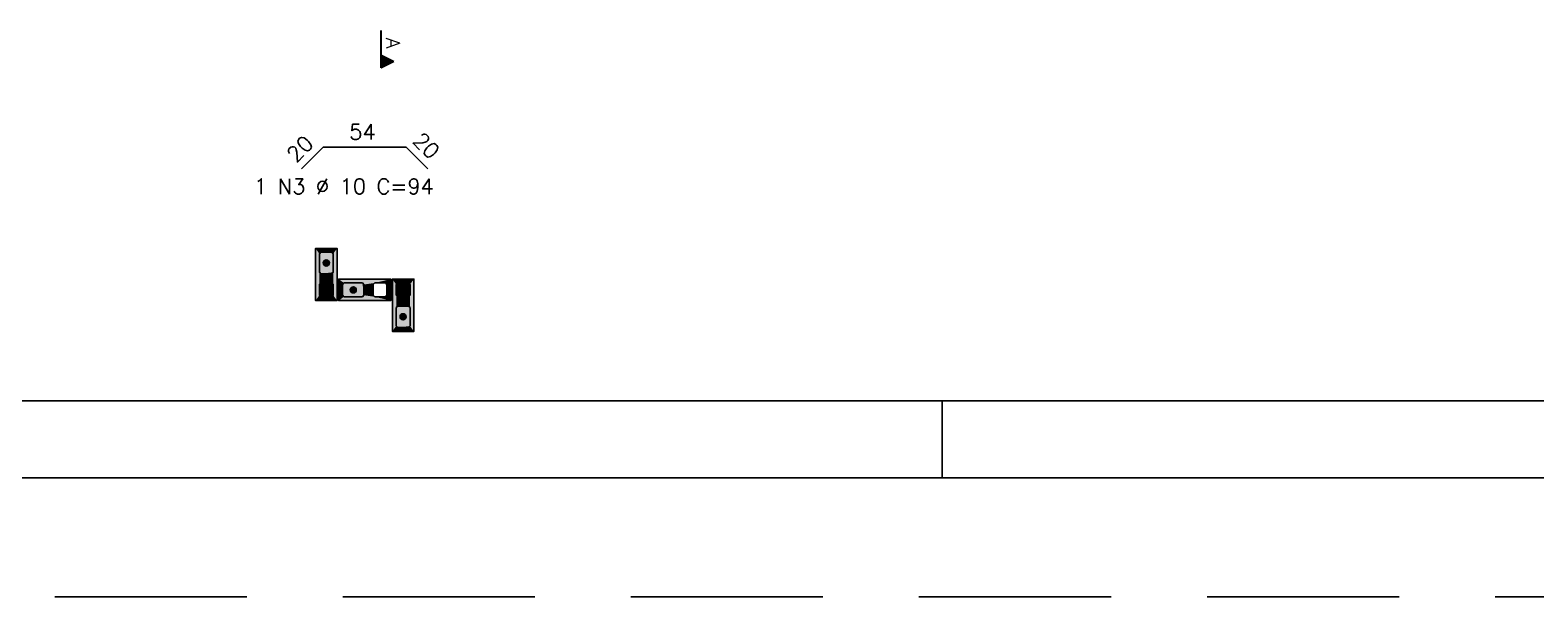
# Model space of a CAD drawing. Extents: x -1.9 to 86, y -1.6 to 60.9.
# Drawn here: x 35.23 to 54.83, y -1.55 to 5.83 of the extents above; entities that cross this region are included whole.
import ezdxf

# ---------------------------------------------------------------- set-up
doc = ezdxf.new("R2010")
doc.units = 0
doc.header["$MEASUREMENT"] = 0
doc.linetypes.add('HIDDEN', pattern=[0.375, 0.25, -0.125])
doc.layers.get('0').update_dxf_attribs({"linetype": 'CONTINUOUS'})
doc.layers.get('Defpoints').update_dxf_attribs({"linetype": 'CONTINUOUS'})
for name, color, linetype in [('ARQ_FOLHA', 7, 'CONTINUOUS'), ('PENA_01', 1, 'CONTINUOUS'), ('PENA_02', 2, 'CONTINUOUS'), ('PENA_03', 3, 'CONTINUOUS'), ('PENA_05', 5, 'CONTINUOUS'), ('PENA_11', 252, 'CONTINUOUS'), ('PENA_21', 100, 'CONTINUOUS')]:
    doc.layers.add(name, color=color, linetype=linetype)
doc.styles.get("Standard").update_dxf_attribs({"font": 'ROMANS.SHX'})

# ---------------------------------------------------------------- blocks, each defined once
blk = doc.blocks.new('FOLHA A1 - 841 X 594')
at = {"layer": 'ARQ_FOLHA', "color": 1}
blk.add_line((-370, 10), (-370, 0), dxfattribs=at)
for points in [[(-841, 0), (0, 0), (0, 594), (-841, 594)], [(-816, 10), (-10, 10), (-10, 584), (-816, 584)]]:
    blk.add_lwpolyline(points, close=True, dxfattribs=at)
at = {"layer": 'Defpoints', "color": 8, "linetype": 'HIDDEN', "ltscale": 100}
blk.add_lwpolyline([(-860.5, 609.5), (-860.5, -15.5), (19.5, -15.5), (19.5, 609.5)], close=True, dxfattribs=at)
blk = doc.blocks.new('*U24')
blk.add_blockref('FOLHA A1 - 841 X 594', (0, 0))

msp = doc.modelspace()

# ---------------------------------------------------------------- linework, layer by layer
at = {"layer": 'PENA_01', "linetype": 'Continuous'}
for points in [[(39.173868, 2.675192), (39.173868, 2.915192), (39.153868, 2.935192), (39.013868, 2.935192), (38.993868, 2.915192), (38.993868, 2.675192), (39.013868, 2.655192), (39.153868, 2.655192), (39.173868, 2.675192)], [(39.173868, 2.375192), (39.173868, 2.515192), (39.153868, 2.535192), (39.013868, 2.535192), (38.993868, 2.515192), (38.993868, 2.375192), (39.013868, 2.355192), (39.153868, 2.355192), (39.173868, 2.375192)], [(39.553868, 2.535192), (39.313868, 2.535192), (39.293868, 2.515192), (39.293868, 2.375192), (39.313868, 2.355192), (39.553868, 2.355192), (39.573868, 2.375192), (39.573868, 2.515192), (39.553868, 2.535192)], [(39.853868, 2.535192), (39.713868, 2.535192), (39.693868, 2.515192), (39.693868, 2.375192), (39.713868, 2.355192), (39.853868, 2.355192), (39.873868, 2.375192), (39.873868, 2.515192), (39.853868, 2.535192)], [(40.173868, 2.515192), (40.173868, 2.375192), (40.153868, 2.355192), (40.013868, 2.355192), (39.993868, 2.375192), (39.993868, 2.515192), (40.013868, 2.535192), (40.153868, 2.535192), (40.173868, 2.515192)], [(40.173868, 2.215192), (40.173868, 1.975192), (40.153868, 1.955192), (40.013868, 1.955192), (39.993868, 1.975192), (39.993868, 2.215192), (40.013868, 2.235192), (40.153868, 2.235192), (40.173868, 2.215192)]]:
    msp.add_lwpolyline(points, dxfattribs=at)
at = {"layer": 'PENA_02', "linetype": 'Continuous'}
for points in [[(39.223868, 2.305192), (39.223868, 2.985192), (38.943868, 2.985192), (38.943868, 2.305192), (39.223868, 2.305192)], [(39.923868, 2.585192), (39.243868, 2.585192), (39.243868, 2.305192), (39.923868, 2.305192), (39.923868, 2.585192)], [(40.223868, 2.585192), (40.223868, 1.905192), (39.943868, 1.905192), (39.943868, 2.585192), (40.223868, 2.585192)]]:
    msp.add_lwpolyline(points, dxfattribs=at)
at = {"layer": 'PENA_03', "linetype": 'Continuous'}
for p, q in [((39.795773, 5.821481), (39.795773, 5.335099)), ((39.796469, 5.500684), (39.796469, 5.821481)), ((39.961706, 5.418065), (39.796468, 5.500684)), ((39.796469, 5.336227), (39.796469, 5.499904)), ((39.960145, 5.418065), (39.796469, 5.499904)), ((39.808537, 5.341481), (39.808537, 5.49465)), ((39.795773, 5.335099), (39.961706, 5.418065)), ((39.796468, 5.336227), (39.960145, 5.418065)), ((39.821301, 5.347863), (39.821301, 5.488268)), ((39.834065, 5.354245), (39.834065, 5.481886)), ((39.846829, 5.360627), (39.846829, 5.475504)), ((39.859593, 5.367009), (39.859593, 5.469122)), ((39.872357, 5.373391), (39.872357, 5.46274)), ((39.885121, 5.379773), (39.885121, 5.456358)), ((39.897885, 5.386155), (39.897885, 5.449976)), ((39.910649, 5.392537), (39.910649, 5.443594)), ((39.923413, 5.398919), (39.923413, 5.437212)), ((39.936178, 5.405301), (39.936178, 5.43083)), ((39.948942, 5.411683), (39.948942, 5.424447))]:
    msp.add_line(p, q, dxfattribs=at)
for points in [[(39.013868, 2.655192), (38.993868, 2.675192), (38.993868, 2.915192), (39.013868, 2.935192), (39.153868, 2.935192), (39.173868, 2.915192), (39.173868, 2.675192), (39.153868, 2.655192), (39.013868, 2.655192)], [(39.173868, 2.375192), (39.153868, 2.355192), (39.013868, 2.355192), (38.993868, 2.375192), (38.993868, 2.515192), (39.013868, 2.535192), (39.153868, 2.535192), (39.173868, 2.515192), (39.173868, 2.375192)], [(39.573868, 2.375192), (39.553868, 2.355192), (39.313868, 2.355192), (39.293868, 2.375192), (39.293868, 2.515192), (39.313868, 2.535192), (39.553868, 2.535192), (39.573868, 2.515192), (39.573868, 2.375192)], [(40.173868, 2.375192), (40.153868, 2.355192), (40.013868, 2.355192), (39.993868, 2.375192), (39.993868, 2.515192), (40.013868, 2.535192), (40.153868, 2.535192), (40.173868, 2.515192), (40.173868, 2.375192)], [(40.013868, 1.955192), (39.993868, 1.975192), (39.993868, 2.215192), (40.013868, 2.235192), (40.153868, 2.235192), (40.173868, 2.215192), (40.173868, 1.975192), (40.153868, 1.955192), (40.013868, 1.955192)]]:
    msp.add_lwpolyline(points, dxfattribs=at)
for centre in [(39.083868, 2.795192), (39.083868, 2.445192), (39.433868, 2.445192), (40.083868, 2.445192), (40.083868, 2.095192)]:
    msp.add_circle(centre, 0.04, dxfattribs=at)
for points in [[(39.123868, 2.795192), (39.063868, 2.829833), (39.04628, 2.808873)], [(39.123868, 2.795192), (39.04628, 2.808873), (39.04628, 2.781512)], [(39.123868, 2.795192), (39.04628, 2.781512), (39.063868, 2.760551)], [(39.123868, 2.795192), (39.090814, 2.834585), (39.063868, 2.829833)], [(39.123868, 2.795192), (39.063868, 2.760551), (39.090814, 2.7558)], [(39.123868, 2.795192), (39.11451, 2.820904), (39.090814, 2.834585)], [(39.123868, 2.795192), (39.090814, 2.7558), (39.11451, 2.769481)], [(39.123868, 2.795192), (39.11451, 2.769481), (39.123868, 2.795192)], [(39.123868, 2.445192), (39.063868, 2.479833), (39.04628, 2.458873)], [(39.123868, 2.445192), (39.04628, 2.458873), (39.04628, 2.431512)], [(39.123868, 2.445192), (39.04628, 2.431512), (39.063868, 2.410551)], [(39.123868, 2.445192), (39.090814, 2.484585), (39.063868, 2.479833)], [(39.123868, 2.445192), (39.063868, 2.410551), (39.090814, 2.4058)], [(39.123868, 2.445192), (39.11451, 2.470904), (39.090814, 2.484585)], [(39.123868, 2.445192), (39.090814, 2.4058), (39.11451, 2.419481)], [(39.123868, 2.445192), (39.11451, 2.419481), (39.123868, 2.445192)], [(39.473868, 2.445192), (39.413868, 2.479833), (39.39628, 2.458873)], [(39.473868, 2.445192), (39.39628, 2.458873), (39.39628, 2.431512)], [(39.473868, 2.445192), (39.39628, 2.431512), (39.413868, 2.410551)], [(39.473868, 2.445192), (39.440814, 2.484585), (39.413868, 2.479833)], [(39.473868, 2.445192), (39.413868, 2.410551), (39.440814, 2.4058)], [(39.473868, 2.445192), (39.46451, 2.470904), (39.440814, 2.484585)], [(39.473868, 2.445192), (39.440814, 2.4058), (39.46451, 2.419481)], [(39.473868, 2.445192), (39.46451, 2.419481), (39.473868, 2.445192)], [(40.123868, 2.445192), (40.063868, 2.479833), (40.04628, 2.458873)], [(40.123868, 2.445192), (40.04628, 2.458873), (40.04628, 2.431512)], [(40.123868, 2.445192), (40.04628, 2.431512), (40.063868, 2.410551)], [(40.123868, 2.445192), (40.090814, 2.484585), (40.063868, 2.479833)], [(40.123868, 2.445192), (40.063868, 2.410551), (40.090814, 2.4058)], [(40.123868, 2.445192), (40.11451, 2.470904), (40.090814, 2.484585)], [(40.123868, 2.445192), (40.090814, 2.4058), (40.11451, 2.419481)], [(40.123868, 2.445192), (40.11451, 2.419481), (40.123868, 2.445192)], [(40.123868, 2.095192), (40.063868, 2.129833), (40.04628, 2.108873)], [(40.123868, 2.095192), (40.04628, 2.108873), (40.04628, 2.081512)], [(40.123868, 2.095192), (40.04628, 2.081512), (40.063868, 2.060551)], [(40.123868, 2.095192), (40.090814, 2.134585), (40.063868, 2.129833)], [(40.123868, 2.095192), (40.063868, 2.060551), (40.090814, 2.0558)], [(40.123868, 2.095192), (40.11451, 2.120904), (40.090814, 2.134585)], [(40.123868, 2.095192), (40.090814, 2.0558), (40.11451, 2.069481)], [(40.123868, 2.095192), (40.11451, 2.069481), (40.123868, 2.095192)]]:
    msp.add_solid(points, dxfattribs=at)
at = {"layer": 'PENA_05', "linetype": 'Continuous'}
for p, q in [((39.043868, 4.302051), (38.761025, 4.019208)), ((40.123868, 4.302051), (39.043868, 4.302051)), ((40.40671, 4.019208), (40.123868, 4.302051))]:
    msp.add_line(p, q, dxfattribs=at)
at = {"layer": 'PENA_11', "linetype": 'Continuous'}
for points in [[(39.013868, 2.655192), (38.993868, 2.915192), (39.013868, 2.935192)], [(39.013868, 2.655192), (38.993868, 2.675192), (38.993868, 2.915192)], [(39.013868, 2.655192), (39.013868, 2.935192), (39.153868, 2.935192)], [(39.013868, 2.655192), (39.153868, 2.935192), (39.173868, 2.915192)], [(39.013868, 2.655192), (39.173868, 2.915192), (39.173868, 2.675192)], [(39.013868, 2.655192), (39.173868, 2.675192), (39.153868, 2.655192)], [(39.013868, 2.655192), (39.153868, 2.655192), (39.013868, 2.655192)], [(39.173868, 2.375192), (38.993868, 2.515192), (39.013868, 2.535192)], [(39.173868, 2.375192), (38.993868, 2.375192), (38.993868, 2.515192)], [(39.173868, 2.375192), (39.013868, 2.355192), (38.993868, 2.375192)], [(39.173868, 2.375192), (39.013868, 2.535192), (39.153868, 2.535192)], [(39.173868, 2.375192), (39.153868, 2.355192), (39.013868, 2.355192)], [(39.173868, 2.375192), (39.153868, 2.535192), (39.173868, 2.515192)], [(39.173868, 2.375192), (39.173868, 2.515192), (39.173868, 2.375192)], [(39.573868, 2.375192), (39.293868, 2.515192), (39.313868, 2.535192)], [(39.573868, 2.375192), (39.293868, 2.375192), (39.293868, 2.515192)], [(39.573868, 2.375192), (39.313868, 2.355192), (39.293868, 2.375192)], [(39.573868, 2.375192), (39.313868, 2.535192), (39.553868, 2.535192)], [(39.573868, 2.375192), (39.553868, 2.355192), (39.313868, 2.355192)], [(39.573868, 2.375192), (39.553868, 2.535192), (39.573868, 2.515192)], [(39.573868, 2.375192), (39.573868, 2.515192), (39.573868, 2.375192)], [(40.173868, 2.375192), (39.993868, 2.515192), (40.013868, 2.535192)], [(40.173868, 2.375192), (39.993868, 2.375192), (39.993868, 2.515192)], [(40.173868, 2.375192), (40.013868, 2.355192), (39.993868, 2.375192)], [(40.173868, 2.375192), (40.013868, 2.535192), (40.153868, 2.535192)], [(40.173868, 2.375192), (40.153868, 2.355192), (40.013868, 2.355192)], [(40.173868, 2.375192), (40.153868, 2.535192), (40.173868, 2.515192)], [(40.173868, 2.375192), (40.173868, 2.515192), (40.173868, 2.375192)], [(40.013868, 1.955192), (39.993868, 2.215192), (40.013868, 2.235192)], [(40.013868, 1.955192), (39.993868, 1.975192), (39.993868, 2.215192)], [(40.013868, 1.955192), (40.013868, 2.235192), (40.153868, 2.235192)], [(40.013868, 1.955192), (40.153868, 2.235192), (40.173868, 2.215192)], [(40.013868, 1.955192), (40.173868, 2.215192), (40.173868, 1.975192)], [(40.013868, 1.955192), (40.173868, 1.975192), (40.153868, 1.955192)], [(40.013868, 1.955192), (40.153868, 1.955192), (40.013868, 1.955192)]]:
    msp.add_solid(points, dxfattribs=at)
at = {"layer": 'PENA_21', "linetype": 'Continuous'}
for points in [[(39.083868, 2.305192), (39.083868, 2.355192), (39.013868, 2.355192), (38.993868, 2.375192), (38.993868, 2.515192), (39.013868, 2.535192), (39.083868, 2.535192), (39.083868, 2.655192), (39.013868, 2.655192), (38.993868, 2.675192), (38.993868, 2.915192), (39.013868, 2.935192), (39.083868, 2.935192), (39.083868, 2.985192), (38.943868, 2.985192), (38.943868, 2.305192), (39.083868, 2.305192)], [(39.083868, 2.305192), (39.083868, 2.355192), (39.153868, 2.355192), (39.173868, 2.375192), (39.173868, 2.515192), (39.153868, 2.535192), (39.083868, 2.535192), (39.083868, 2.655192), (39.153868, 2.655192), (39.173868, 2.675192), (39.173868, 2.915192), (39.153868, 2.935192), (39.083868, 2.935192), (39.083868, 2.985192), (39.223868, 2.985192), (39.223868, 2.305192), (39.083868, 2.305192)], [(39.923868, 2.445192), (39.873868, 2.445192), (39.873868, 2.515192), (39.853868, 2.535192), (39.713868, 2.535192), (39.693868, 2.515192), (39.693868, 2.445192), (39.573868, 2.445192), (39.573868, 2.515192), (39.553868, 2.535192), (39.313868, 2.535192), (39.293868, 2.515192), (39.293868, 2.445192), (39.243868, 2.445192), (39.243868, 2.585192), (39.923868, 2.585192), (39.923868, 2.445192)], [(40.083868, 2.585192), (40.083868, 2.535192), (40.013868, 2.535192), (39.993868, 2.515192), (39.993868, 2.375192), (40.013868, 2.355192), (40.083868, 2.355192), (40.083868, 2.235192), (40.013868, 2.235192), (39.993868, 2.215192), (39.993868, 1.975192), (40.013868, 1.955192), (40.083868, 1.955192), (40.083868, 1.905192), (39.943868, 1.905192), (39.943868, 2.585192), (40.083868, 2.585192)], [(40.083868, 2.585192), (40.083868, 2.535192), (40.153868, 2.535192), (40.173868, 2.515192), (40.173868, 2.375192), (40.153868, 2.355192), (40.083868, 2.355192), (40.083868, 2.235192), (40.153868, 2.235192), (40.173868, 2.215192), (40.173868, 1.975192), (40.153868, 1.955192), (40.083868, 1.955192), (40.083868, 1.905192), (40.223868, 1.905192), (40.223868, 2.585192), (40.083868, 2.585192)], [(39.923868, 2.445192), (39.873868, 2.445192), (39.873868, 2.375192), (39.853868, 2.355192), (39.713868, 2.355192), (39.693868, 2.375192), (39.693868, 2.445192), (39.573868, 2.445192), (39.573868, 2.375192), (39.553868, 2.355192), (39.313868, 2.355192), (39.293868, 2.375192), (39.293868, 2.445192), (39.243868, 2.445192), (39.243868, 2.305192), (39.923868, 2.305192), (39.923868, 2.445192)]]:
    msp.add_lwpolyline(points, dxfattribs=at)
for points in [[(39.083868, 2.985192), (38.943868, 2.985192), (39.013868, 2.935192)], [(39.013868, 2.935192), (38.943868, 2.985192), (38.993868, 2.915192)], [(38.943868, 2.985192), (38.993868, 2.375192), (38.993868, 2.915192)], [(38.943868, 2.305192), (38.993868, 2.375192), (38.943868, 2.985192)], [(39.083868, 2.935192), (39.083868, 2.985192), (39.013868, 2.935192)], [(39.153868, 2.935192), (39.083868, 2.935192), (39.223868, 2.985192)], [(39.083868, 2.935192), (39.083868, 2.985192), (39.223868, 2.985192)], [(39.173868, 2.915192), (39.153868, 2.935192), (39.223868, 2.985192)], [(39.173868, 2.675192), (39.223868, 2.985192), (39.173868, 2.515192)], [(39.173868, 2.515192), (39.223868, 2.985192), (39.173868, 2.375192)], [(39.223868, 2.985192), (39.223868, 2.305192), (39.173868, 2.375192)], [(39.173868, 2.675192), (39.173868, 2.915192), (39.223868, 2.985192)], [(38.993868, 2.915192), (38.993868, 2.375192), (38.993868, 2.515192)], [(38.993868, 2.915192), (38.993868, 2.675192), (38.993868, 2.515192)], [(39.013868, 2.535192), (38.993868, 2.675192), (38.993868, 2.515192)], [(39.013868, 2.535192), (39.013868, 2.655192), (38.993868, 2.675192)], [(39.083868, 2.535192), (39.013868, 2.655192), (39.013868, 2.535192)], [(39.083868, 2.535192), (39.083868, 2.655192), (39.013868, 2.655192)], [(39.083868, 2.535192), (39.153868, 2.655192), (39.153868, 2.535192)], [(39.083868, 2.535192), (39.083868, 2.655192), (39.153868, 2.655192)], [(39.153868, 2.655192), (39.173868, 2.675192), (39.153868, 2.535192)], [(39.153868, 2.535192), (39.173868, 2.675192), (39.173868, 2.515192)], [(39.923868, 2.585192), (39.313868, 2.535192), (39.243868, 2.585192)], [(39.313868, 2.535192), (39.293868, 2.515192), (39.243868, 2.585192)], [(39.243868, 2.585192), (39.293868, 2.515192), (39.243868, 2.445192)], [(39.553868, 2.535192), (39.313868, 2.535192), (39.923868, 2.585192)], [(39.573868, 2.515192), (39.553868, 2.535192), (39.923868, 2.585192)], [(39.923868, 2.585192), (39.713868, 2.535192), (39.573868, 2.515192)], [(39.923868, 2.585192), (39.853868, 2.535192), (39.713868, 2.535192)], [(39.923868, 2.585192), (39.873868, 2.515192), (39.853868, 2.535192)], [(39.923868, 2.585192), (39.923868, 2.445192), (39.873868, 2.445192)], [(39.923868, 2.585192), (39.873868, 2.445192), (39.873868, 2.515192)], [(40.013868, 2.535192), (39.993868, 2.515192), (39.943868, 2.585192)], [(40.013868, 2.535192), (39.943868, 2.585192), (40.083868, 2.585192)], [(39.943868, 2.585192), (39.993868, 2.515192), (39.943868, 1.905192)], [(40.013868, 2.535192), (40.083868, 2.585192), (40.083868, 2.535192)], [(40.223868, 2.585192), (40.083868, 2.585192), (40.153868, 2.535192)], [(40.153868, 2.535192), (40.083868, 2.585192), (40.083868, 2.535192)], [(40.173868, 2.515192), (40.223868, 2.585192), (40.153868, 2.535192)], [(40.223868, 1.905192), (40.223868, 2.585192), (40.173868, 2.515192)], [(39.013868, 2.355192), (38.993868, 2.375192), (38.943868, 2.305192)], [(39.013868, 2.355192), (38.943868, 2.305192), (39.083868, 2.305192)], [(39.013868, 2.355192), (39.083868, 2.305192), (39.083868, 2.355192)], [(39.223868, 2.305192), (39.083868, 2.305192), (39.153868, 2.355192)], [(39.153868, 2.355192), (39.083868, 2.305192), (39.083868, 2.355192)], [(39.173868, 2.375192), (39.223868, 2.305192), (39.153868, 2.355192)], [(39.293868, 2.515192), (39.293868, 2.445192), (39.243868, 2.445192)], [(39.243868, 2.305192), (39.293868, 2.375192), (39.243868, 2.445192)], [(39.293868, 2.375192), (39.293868, 2.445192), (39.243868, 2.445192)], [(39.313868, 2.355192), (39.293868, 2.375192), (39.243868, 2.305192)], [(39.923868, 2.305192), (39.313868, 2.355192), (39.243868, 2.305192)], [(39.553868, 2.355192), (39.313868, 2.355192), (39.923868, 2.305192)], [(39.573868, 2.375192), (39.553868, 2.355192), (39.923868, 2.305192)], [(39.573868, 2.445192), (39.573868, 2.515192), (39.713868, 2.535192)], [(39.573868, 2.445192), (39.713868, 2.535192), (39.693868, 2.515192)], [(39.573868, 2.445192), (39.693868, 2.515192), (39.693868, 2.445192)], [(39.573868, 2.445192), (39.573868, 2.375192), (39.713868, 2.355192)], [(39.573868, 2.445192), (39.713868, 2.355192), (39.693868, 2.375192)], [(39.573868, 2.445192), (39.693868, 2.375192), (39.693868, 2.445192)], [(39.923868, 2.305192), (39.713868, 2.355192), (39.573868, 2.375192)], [(39.923868, 2.305192), (39.853868, 2.355192), (39.713868, 2.355192)], [(39.923868, 2.305192), (39.873868, 2.375192), (39.853868, 2.355192)], [(39.923868, 2.305192), (39.923868, 2.445192), (39.873868, 2.445192)], [(39.923868, 2.305192), (39.873868, 2.445192), (39.873868, 2.375192)], [(39.943868, 1.905192), (39.993868, 2.515192), (39.993868, 1.975192)], [(39.993868, 1.975192), (39.993868, 2.515192), (39.993868, 2.375192)], [(39.993868, 1.975192), (39.993868, 2.215192), (39.993868, 2.375192)], [(40.013868, 2.355192), (39.993868, 2.215192), (39.993868, 2.375192)], [(40.013868, 2.355192), (40.013868, 2.235192), (39.993868, 2.215192)], [(40.083868, 2.355192), (40.013868, 2.235192), (40.013868, 2.355192)], [(40.083868, 2.355192), (40.083868, 2.235192), (40.013868, 2.235192)], [(40.083868, 2.355192), (40.153868, 2.235192), (40.153868, 2.355192)], [(40.083868, 2.355192), (40.083868, 2.235192), (40.153868, 2.235192)], [(40.153868, 2.355192), (40.173868, 2.215192), (40.173868, 2.375192)], [(40.153868, 2.235192), (40.173868, 2.215192), (40.153868, 2.355192)], [(40.173868, 2.375192), (40.223868, 1.905192), (40.173868, 2.515192)], [(40.173868, 2.215192), (40.223868, 1.905192), (40.173868, 2.375192)], [(40.173868, 2.215192), (40.173868, 1.975192), (40.223868, 1.905192)], [(40.013868, 1.955192), (39.943868, 1.905192), (39.993868, 1.975192)], [(40.173868, 1.975192), (40.153868, 1.955192), (40.223868, 1.905192)], [(40.083868, 1.905192), (39.943868, 1.905192), (40.013868, 1.955192)], [(40.083868, 1.955192), (40.083868, 1.905192), (40.013868, 1.955192)], [(40.153868, 1.955192), (40.083868, 1.955192), (40.223868, 1.905192)], [(40.083868, 1.955192), (40.083868, 1.905192), (40.223868, 1.905192)]]:
    msp.add_solid(points, dxfattribs=at)

# ---------------------------------------------------------------- block references
at = {"xscale": 0.09999999999999938, "yscale": 0.09999999999999938, "zscale": 0.09999999999999938}
msp.add_blockref('*U24', (84.1, -0.001249), dxfattribs=at)

# ---------------------------------------------------------------- texts
at = {"layer": 'PENA_03', "linetype": 'Continuous'}
for s, height, rotation, p in [('A', 0.18, 270, (39.862802, 5.724927)), ('20', 0.2, 45, (38.690314, 4.089919)), ('20', 0.2, 315, (40.194578, 4.372761))]:
    msp.add_text(s, height=height, rotation=rotation, dxfattribs=at).set_placement(p)
for s, p in [('54', (39.383868, 4.402051)), ('1 N3 %%c 10 C=94', (38.143361, 3.69256))]:
    msp.add_text(s, height=0.2, dxfattribs=at).set_placement(p)

doc.saveas('drawing.dxf')
